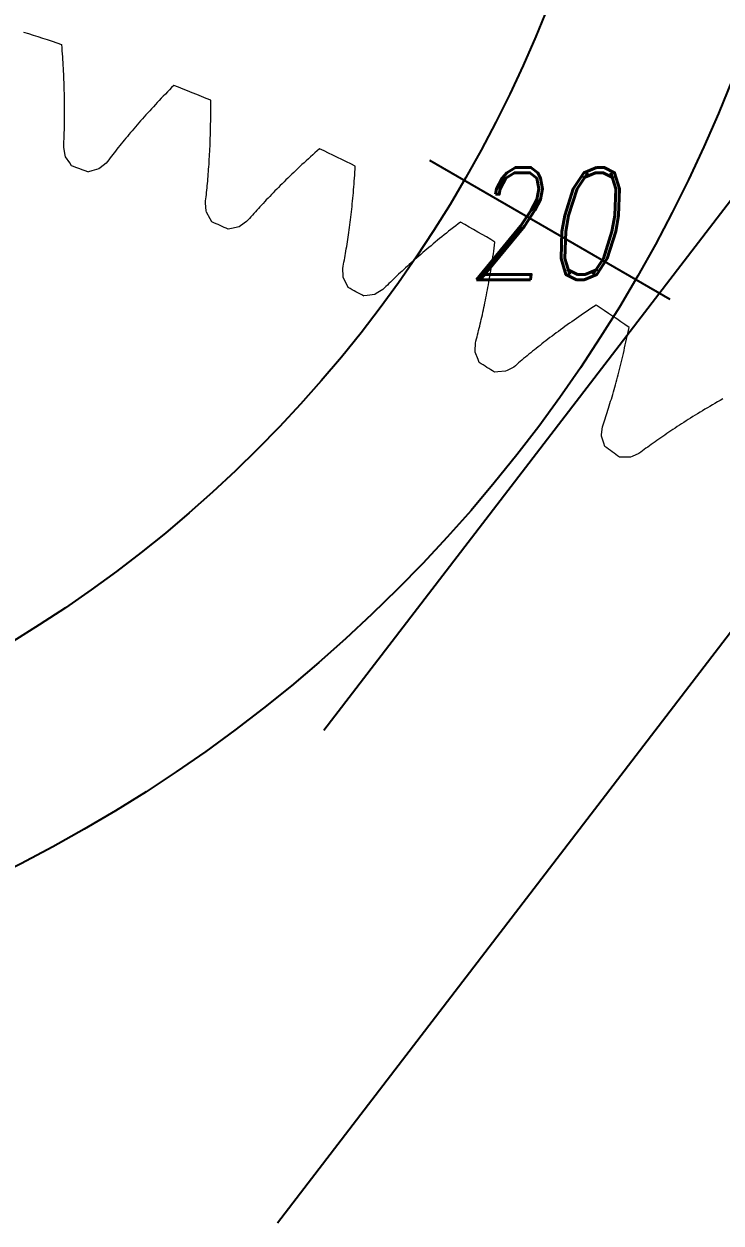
# Model space of a CAD drawing. Header units: millimetres. Extents: x 278858 to 279223, y 218711 to 219074.
# Drawn here: x 279015.1 to 279029.18, y 218835.64 to 218859.87 of the extents above; entities that cross this region are included whole.
import ezdxf

# ---------------------------------------------------------------- set-up
doc = ezdxf.new("R2010")
doc.units = ezdxf.units.MM
doc.header["$LTSCALE"] = 2
for name, color, linetype, lineweight in [('AM_4', 3, 'Continuous', 25), ('AM_8', 1, 'Continuous', 25), ('AM_9', 251, 'Continuous', 15), ('Visibile (ANSI)', 7, 'Continuous', 50)]:
    doc.layers.add(name, color=color, linetype=linetype, lineweight=lineweight)
doc.styles.add('ROMAND', font='romand')

msp = doc.modelspace()

# ---------------------------------------------------------------- linework, layer by layer
for radius in [30.237, 26.237]:
    msp.add_circle((279001.271, 218869.828), radius)
at = {"layer": 'AM_4'}
for p, q in [((279036.991, 218866.233), (279021.163, 218845.591)), ((279036.052, 218856.28), (279020.224, 218835.639))]:
    msp.add_line(p, q, dxfattribs=at)
at = {"layer": 'AM_8'}
msp.add_line((279023.293, 218857.114), (279028.149, 218854.311), dxfattribs=at)
at = {"layer": 'AM_9'}
for p, q in [((279015.872, 218859.39), (279015.867, 218859.451)), ((279015.877, 218859.329), (279015.872, 218859.39)), ((279015.881, 218859.268), (279015.877, 218859.329)), ((279015.886, 218859.208), (279015.881, 218859.268)), ((279015.89, 218859.149), (279015.886, 218859.208)), ((279015.893, 218859.089), (279015.89, 218859.149)), ((279015.897, 218859.031), (279015.893, 218859.089)), ((279015.9, 218858.973), (279015.897, 218859.031)), ((279015.903, 218858.915), (279015.9, 218858.973)), ((279015.906, 218858.858), (279015.903, 218858.915)), ((279015.908, 218858.801), (279015.906, 218858.858)), ((279015.911, 218858.745), (279015.908, 218858.801)), ((279015.913, 218858.689), (279015.911, 218858.745)), ((279015.915, 218858.634), (279015.913, 218858.689)), ((279015.917, 218858.579), (279015.915, 218858.634)), ((279015.918, 218858.525), (279015.917, 218858.579)), ((279015.92, 218858.471), (279015.918, 218858.525)), ((279015.921, 218858.418), (279015.92, 218858.471)), ((279017.96, 218858.453), (279017.918, 218858.41)), ((279018.001, 218858.497), (279017.96, 218858.453)), ((279018.044, 218858.54), (279018.001, 218858.497)), ((279018.086, 218858.584), (279018.044, 218858.54)), ((279018.13, 218858.628), (279018.086, 218858.584)), ((279015.922, 218858.365), (279015.921, 218858.418)), ((279015.923, 218858.313), (279015.922, 218858.365)), ((279015.923, 218858.261), (279015.923, 218858.313)), ((279015.924, 218858.21), (279015.923, 218858.261)), ((279015.924, 218858.159), (279015.924, 218858.21)), ((279017.719, 218858.198), (279017.681, 218858.156)), ((279017.758, 218858.24), (279017.719, 218858.198)), ((279017.797, 218858.282), (279017.758, 218858.24)), ((279017.837, 218858.325), (279017.797, 218858.282)), ((279017.877, 218858.367), (279017.837, 218858.325)), ((279017.918, 218858.41), (279017.877, 218858.367)), ((279018.875, 218858.265), (279018.875, 218858.327)), ((279018.876, 218858.204), (279018.875, 218858.265)), ((279018.876, 218858.143), (279018.876, 218858.204)), ((279015.923, 218857.961), (279015.924, 218858.01)), ((279015.923, 218857.913), (279015.923, 218857.961)), ((279015.924, 218858.109), (279015.924, 218858.159)), ((279015.924, 218858.059), (279015.924, 218858.109)), ((279015.924, 218858.01), (279015.924, 218858.059)), ((279017.496, 218857.951), (279017.46, 218857.911)), ((279017.532, 218857.992), (279017.496, 218857.951)), ((279017.568, 218858.032), (279017.532, 218857.992)), ((279017.605, 218858.073), (279017.568, 218858.032)), ((279017.643, 218858.115), (279017.605, 218858.073)), ((279017.681, 218858.156), (279017.643, 218858.115)), ((279018.875, 218857.964), (279018.876, 218858.023)), ((279018.875, 218857.905), (279018.875, 218857.964)), ((279018.876, 218858.083), (279018.876, 218858.143)), ((279018.876, 218858.023), (279018.876, 218858.083)), ((279015.917, 218857.678), (279015.919, 218857.724)), ((279015.919, 218857.724), (279015.92, 218857.771)), ((279015.92, 218857.771), (279015.921, 218857.817)), ((279015.921, 218857.817), (279015.922, 218857.865)), ((279015.922, 218857.865), (279015.923, 218857.913)), ((279017.289, 218857.713), (279017.256, 218857.674)), ((279017.322, 218857.752), (279017.289, 218857.713)), ((279017.356, 218857.791), (279017.322, 218857.752)), ((279017.39, 218857.831), (279017.356, 218857.791)), ((279017.425, 218857.871), (279017.39, 218857.831)), ((279017.46, 218857.911), (279017.425, 218857.871)), ((279018.87, 218857.675), (279018.872, 218857.732)), ((279018.872, 218857.732), (279018.873, 218857.789)), ((279018.873, 218857.789), (279018.874, 218857.847)), ((279018.874, 218857.847), (279018.875, 218857.905)), ((279015.908, 218857.457), (279015.91, 218857.5)), ((279015.91, 218857.5), (279015.912, 218857.544)), ((279015.912, 218857.544), (279015.914, 218857.588)), ((279015.914, 218857.588), (279015.916, 218857.633)), ((279015.916, 218857.633), (279015.917, 218857.678)), ((279017.099, 218857.485), (279017.068, 218857.447)), ((279017.129, 218857.522), (279017.099, 218857.485)), ((279017.16, 218857.56), (279017.129, 218857.522)), ((279017.192, 218857.598), (279017.16, 218857.56)), ((279017.224, 218857.636), (279017.192, 218857.598)), ((279017.256, 218857.674), (279017.224, 218857.636)), ((279018.863, 218857.454), (279018.865, 218857.508)), ((279018.865, 218857.508), (279018.867, 218857.564)), ((279018.867, 218857.564), (279018.869, 218857.619)), ((279018.869, 218857.619), (279018.87, 218857.675)), ((279015.906, 218857.414), (279015.908, 218857.457)), ((279015.907, 218857.371), (279015.906, 218857.414)), ((279015.932, 218857.219), (279015.907, 218857.371)), ((279015.941, 218857.187), (279015.932, 218857.219)), ((279016.897, 218857.231), (279016.869, 218857.196)), ((279016.924, 218857.266), (279016.897, 218857.231)), ((279016.952, 218857.302), (279016.924, 218857.266)), ((279016.981, 218857.338), (279016.952, 218857.302)), ((279017.009, 218857.374), (279016.981, 218857.338)), ((279017.039, 218857.411), (279017.009, 218857.374)), ((279017.068, 218857.447), (279017.039, 218857.411)), ((279018.85, 218857.188), (279018.853, 218857.24)), ((279018.853, 218857.24), (279018.856, 218857.292)), ((279018.856, 218857.292), (279018.859, 218857.346)), ((279018.859, 218857.346), (279018.861, 218857.399)), ((279018.861, 218857.399), (279018.863, 218857.454)), ((279020.937, 218857.226), (279020.892, 218857.185)), ((279020.982, 218857.266), (279020.937, 218857.226)), ((279021.028, 218857.307), (279020.982, 218857.266)), ((279021.074, 218857.347), (279021.028, 218857.307)), ((279016.027, 218857.06), (279015.941, 218857.187)), ((279016.064, 218857.002), (279016.027, 218857.06)), ((279016.763, 218857.059), (279016.645, 218856.96)), ((279016.791, 218857.092), (279016.763, 218857.059)), ((279016.816, 218857.126), (279016.791, 218857.092)), ((279016.843, 218857.161), (279016.816, 218857.126)), ((279016.869, 218857.196), (279016.843, 218857.161)), ((279018.834, 218856.934), (279018.838, 218856.984)), ((279018.838, 218856.984), (279018.841, 218857.034)), ((279018.841, 218857.034), (279018.844, 218857.085)), ((279018.844, 218857.085), (279018.847, 218857.136)), ((279018.847, 218857.136), (279018.85, 218857.188)), ((279020.676, 218856.987), (279020.634, 218856.947)), ((279020.718, 218857.026), (279020.676, 218856.987)), ((279020.761, 218857.065), (279020.718, 218857.026)), ((279020.804, 218857.105), (279020.761, 218857.065)), ((279020.848, 218857.145), (279020.804, 218857.105)), ((279020.892, 218857.185), (279020.848, 218857.145)), ((279021.793, 218856.934), (279021.796, 218856.995)), ((279016.471, 218856.899), (279016.405, 218856.878)), ((279016.618, 218856.941), (279016.471, 218856.899)), ((279016.645, 218856.96), (279016.618, 218856.941)), ((279018.814, 218856.693), (279018.818, 218856.74)), ((279018.818, 218856.74), (279018.822, 218856.788)), ((279018.822, 218856.788), (279018.826, 218856.836)), ((279018.826, 218856.836), (279018.83, 218856.885)), ((279018.83, 218856.885), (279018.834, 218856.934)), ((279020.433, 218856.755), (279020.394, 218856.717)), ((279020.472, 218856.793), (279020.433, 218856.755)), ((279020.512, 218856.831), (279020.472, 218856.793)), ((279020.552, 218856.87), (279020.512, 218856.831)), ((279020.593, 218856.908), (279020.552, 218856.87)), ((279020.634, 218856.947), (279020.593, 218856.908)), ((279021.776, 218856.692), (279021.781, 218856.752)), ((279021.781, 218856.752), (279021.785, 218856.812)), ((279021.785, 218856.812), (279021.789, 218856.873)), ((279021.789, 218856.873), (279021.793, 218856.934)), ((279018.791, 218856.465), (279018.796, 218856.51)), ((279018.796, 218856.51), (279018.801, 218856.555)), ((279018.801, 218856.555), (279018.805, 218856.6)), ((279018.805, 218856.6), (279018.81, 218856.647)), ((279018.81, 218856.647), (279018.814, 218856.693)), ((279020.172, 218856.494), (279020.136, 218856.457)), ((279020.208, 218856.53), (279020.172, 218856.494)), ((279020.244, 218856.567), (279020.208, 218856.53)), ((279020.281, 218856.604), (279020.244, 218856.567)), ((279020.318, 218856.641), (279020.281, 218856.604)), ((279020.356, 218856.679), (279020.318, 218856.641)), ((279020.394, 218856.717), (279020.356, 218856.679)), ((279021.757, 218856.459), (279021.762, 218856.517)), ((279021.762, 218856.517), (279021.767, 218856.575)), ((279021.767, 218856.575), (279021.772, 218856.633)), ((279021.772, 218856.633), (279021.776, 218856.692)), ((279018.769, 218856.249), (279018.772, 218856.292)), ((279018.784, 218856.096), (279018.769, 218856.249)), ((279018.772, 218856.292), (279018.777, 218856.334)), ((279018.777, 218856.334), (279018.782, 218856.377)), ((279018.782, 218856.377), (279018.787, 218856.421)), ((279018.787, 218856.421), (279018.791, 218856.465)), ((279019.966, 218856.279), (279019.933, 218856.244)), ((279019.999, 218856.314), (279019.966, 218856.279)), ((279020.033, 218856.35), (279019.999, 218856.314)), ((279020.067, 218856.385), (279020.033, 218856.35)), ((279020.101, 218856.421), (279020.067, 218856.385)), ((279020.136, 218856.457), (279020.101, 218856.421)), ((279021.736, 218856.234), (279021.741, 218856.29)), ((279021.741, 218856.29), (279021.747, 218856.346)), ((279021.747, 218856.346), (279021.752, 218856.402)), ((279021.752, 218856.402), (279021.757, 218856.459)), ((279018.79, 218856.063), (279018.784, 218856.096)), ((279018.867, 218855.93), (279018.79, 218856.063)), ((279019.717, 218856.007), (279019.688, 218855.974)), ((279019.747, 218856.04), (279019.717, 218856.007)), ((279019.777, 218856.073), (279019.747, 218856.04)), ((279019.807, 218856.107), (279019.777, 218856.073)), ((279019.838, 218856.141), (279019.807, 218856.107)), ((279019.869, 218856.175), (279019.838, 218856.141)), ((279019.901, 218856.209), (279019.869, 218856.175)), ((279019.933, 218856.244), (279019.901, 218856.209)), ((279021.706, 218855.965), (279021.712, 218856.018)), ((279021.712, 218856.018), (279021.718, 218856.071)), ((279021.718, 218856.071), (279021.724, 218856.125)), ((279021.724, 218856.125), (279021.73, 218856.179)), ((279021.73, 218856.179), (279021.736, 218856.234)), ((279018.9, 218855.869), (279018.867, 218855.93)), ((279019.449, 218855.77), (279019.298, 218855.738)), ((279019.477, 218855.787), (279019.449, 218855.77)), ((279019.601, 218855.878), (279019.477, 218855.787)), ((279019.631, 218855.909), (279019.601, 218855.878)), ((279019.659, 218855.941), (279019.631, 218855.909)), ((279019.688, 218855.974), (279019.659, 218855.941)), ((279021.679, 218855.758), (279021.686, 218855.809)), ((279021.686, 218855.809), (279021.693, 218855.861)), ((279021.693, 218855.861), (279021.699, 218855.912)), ((279021.699, 218855.912), (279021.706, 218855.965)), ((279023.825, 218855.79), (279023.777, 218855.753)), ((279023.873, 218855.827), (279023.825, 218855.79)), ((279023.922, 218855.865), (279023.873, 218855.827)), ((279019.298, 218855.738), (279019.231, 218855.722)), ((279021.644, 218855.512), (279021.651, 218855.56)), ((279021.651, 218855.56), (279021.659, 218855.609)), ((279021.659, 218855.609), (279021.666, 218855.658)), ((279021.666, 218855.658), (279021.673, 218855.708)), ((279021.673, 218855.708), (279021.679, 218855.758)), ((279023.5, 218855.533), (279023.456, 218855.497)), ((279023.545, 218855.569), (279023.5, 218855.533)), ((279023.59, 218855.605), (279023.545, 218855.569)), ((279023.636, 218855.642), (279023.59, 218855.605)), ((279023.682, 218855.679), (279023.636, 218855.642)), ((279023.729, 218855.716), (279023.682, 218855.679)), ((279023.777, 218855.753), (279023.729, 218855.716)), ((279021.607, 218855.278), (279021.614, 218855.324)), ((279021.614, 218855.324), (279021.622, 218855.37)), ((279021.622, 218855.37), (279021.63, 218855.417)), ((279021.63, 218855.417), (279021.637, 218855.464)), ((279021.637, 218855.464), (279021.644, 218855.512)), ((279023.2, 218855.283), (279023.159, 218855.248)), ((279023.241, 218855.318), (279023.2, 218855.283)), ((279023.283, 218855.354), (279023.241, 218855.318)), ((279023.326, 218855.389), (279023.283, 218855.354)), ((279023.368, 218855.425), (279023.326, 218855.389)), ((279023.412, 218855.461), (279023.368, 218855.425)), ((279023.456, 218855.497), (279023.412, 218855.461)), ((279024.585, 218855.222), (279024.594, 218855.281)), ((279024.594, 218855.281), (279024.602, 218855.341)), ((279024.602, 218855.341), (279024.61, 218855.402)), ((279024.61, 218855.402), (279024.618, 218855.463)), ((279021.56, 218855.015), (279021.568, 218855.057)), ((279021.568, 218855.057), (279021.576, 218855.1)), ((279021.576, 218855.1), (279021.583, 218855.144)), ((279021.583, 218855.144), (279021.591, 218855.188)), ((279021.591, 218855.188), (279021.599, 218855.233)), ((279021.599, 218855.233), (279021.607, 218855.278)), ((279022.924, 218855.042), (279022.887, 218855.009)), ((279022.962, 218855.076), (279022.924, 218855.042)), ((279023.001, 218855.11), (279022.962, 218855.076)), ((279023.04, 218855.144), (279023.001, 218855.11)), ((279023.079, 218855.179), (279023.04, 218855.144)), ((279023.119, 218855.213), (279023.079, 218855.179)), ((279023.159, 218855.248), (279023.119, 218855.213)), ((279024.551, 218854.988), (279024.559, 218855.046)), ((279024.559, 218855.046), (279024.568, 218855.104)), ((279024.568, 218855.104), (279024.577, 218855.162)), ((279024.577, 218855.162), (279024.585, 218855.222)), ((279021.546, 218854.93), (279021.551, 218854.972)), ((279021.55, 218854.776), (279021.546, 218854.93)), ((279021.551, 218854.972), (279021.56, 218855.015)), ((279022.672, 218854.811), (279022.638, 218854.779)), ((279022.707, 218854.844), (279022.672, 218854.811)), ((279022.742, 218854.876), (279022.707, 218854.844)), ((279022.778, 218854.909), (279022.742, 218854.876)), ((279022.813, 218854.942), (279022.778, 218854.909)), ((279022.85, 218854.975), (279022.813, 218854.942)), ((279022.887, 218855.009), (279022.85, 218854.975)), ((279024.514, 218854.763), (279024.523, 218854.819)), ((279024.523, 218854.819), (279024.532, 218854.875)), ((279024.532, 218854.875), (279024.542, 218854.931)), ((279024.542, 218854.931), (279024.551, 218854.988)), ((279021.554, 218854.743), (279021.55, 218854.776)), ((279021.622, 218854.605), (279021.554, 218854.743)), ((279021.65, 218854.542), (279021.622, 218854.605)), ((279022.413, 218854.561), (279022.382, 218854.531)), ((279022.444, 218854.591), (279022.413, 218854.561)), ((279022.475, 218854.622), (279022.444, 218854.591)), ((279022.507, 218854.653), (279022.475, 218854.622)), ((279022.539, 218854.684), (279022.507, 218854.653)), ((279022.572, 218854.716), (279022.539, 218854.684)), ((279022.605, 218854.747), (279022.572, 218854.716)), ((279022.638, 218854.779), (279022.605, 218854.747)), ((279024.475, 218854.547), (279024.485, 218854.6)), ((279024.485, 218854.6), (279024.495, 218854.654)), ((279024.495, 218854.654), (279024.504, 218854.708)), ((279024.504, 218854.708), (279024.514, 218854.763)), ((279022.038, 218854.384), (279021.97, 218854.372)), ((279022.191, 218854.405), (279022.038, 218854.384)), ((279022.22, 218854.42), (279022.191, 218854.405)), ((279022.35, 218854.502), (279022.22, 218854.42)), ((279022.382, 218854.531), (279022.35, 218854.502)), ((279024.425, 218854.288), (279024.435, 218854.338)), ((279024.435, 218854.338), (279024.446, 218854.39)), ((279024.446, 218854.39), (279024.456, 218854.442)), ((279024.456, 218854.442), (279024.466, 218854.494)), ((279024.466, 218854.494), (279024.475, 218854.547)), ((279024.373, 218854.042), (279024.384, 218854.09)), ((279024.384, 218854.09), (279024.394, 218854.138)), ((279024.394, 218854.138), (279024.405, 218854.188)), ((279024.405, 218854.188), (279024.415, 218854.237)), ((279024.415, 218854.237), (279024.425, 218854.288)), ((279026.507, 218854.086), (279026.457, 218854.052)), ((279026.557, 218854.119), (279026.507, 218854.086)), ((279026.608, 218854.153), (279026.557, 218854.119)), ((279026.66, 218854.187), (279026.608, 218854.153)), ((279024.32, 218853.808), (279024.331, 218853.854)), ((279024.331, 218853.854), (279024.341, 218853.9)), ((279024.341, 218853.9), (279024.352, 218853.947)), ((279024.352, 218853.947), (279024.363, 218853.994)), ((279024.363, 218853.994), (279024.373, 218854.042)), ((279026.169, 218853.852), (279026.122, 218853.82)), ((279026.215, 218853.885), (279026.169, 218853.852)), ((279026.263, 218853.918), (279026.215, 218853.885)), ((279026.311, 218853.952), (279026.263, 218853.918)), ((279026.359, 218853.985), (279026.311, 218853.952)), ((279026.408, 218854.018), (279026.359, 218853.985)), ((279026.457, 218854.052), (279026.408, 218854.018)), ((279024.255, 218853.546), (279024.266, 218853.588)), ((279024.266, 218853.588), (279024.277, 218853.631)), ((279024.277, 218853.631), (279024.287, 218853.675)), ((279024.287, 218853.675), (279024.298, 218853.719)), ((279024.298, 218853.719), (279024.309, 218853.763)), ((279024.309, 218853.763), (279024.32, 218853.808)), ((279025.813, 218853.593), (279025.771, 218853.562)), ((279025.856, 218853.625), (279025.813, 218853.593)), ((279025.899, 218853.657), (279025.856, 218853.625)), ((279025.942, 218853.69), (279025.899, 218853.657)), ((279025.987, 218853.722), (279025.942, 218853.69)), ((279026.031, 218853.754), (279025.987, 218853.722)), ((279026.077, 218853.787), (279026.031, 218853.754)), ((279026.122, 218853.82), (279026.077, 218853.787)), ((279027.289, 218853.558), (279027.301, 218853.618)), ((279027.301, 218853.618), (279027.314, 218853.678)), ((279027.314, 218853.678), (279027.326, 218853.738)), ((279024.218, 218853.267), (279024.224, 218853.42)), ((279024.224, 218853.42), (279024.233, 218853.462)), ((279024.233, 218853.462), (279024.244, 218853.504)), ((279024.244, 218853.504), (279024.255, 218853.546)), ((279025.489, 218853.344), (279025.451, 218853.314)), ((279025.528, 218853.375), (279025.489, 218853.344)), ((279025.567, 218853.405), (279025.528, 218853.375)), ((279025.607, 218853.436), (279025.567, 218853.405)), ((279025.647, 218853.467), (279025.607, 218853.436)), ((279025.688, 218853.499), (279025.647, 218853.467)), ((279025.729, 218853.53), (279025.688, 218853.499)), ((279025.771, 218853.562), (279025.729, 218853.53)), ((279027.238, 218853.326), (279027.251, 218853.383)), ((279027.251, 218853.383), (279027.264, 218853.441)), ((279027.264, 218853.441), (279027.277, 218853.499)), ((279027.277, 218853.499), (279027.289, 218853.558)), ((279024.219, 218853.234), (279024.218, 218853.267)), ((279024.277, 218853.091), (279024.219, 218853.234)), ((279025.197, 218853.106), (279025.163, 218853.077)), ((279025.232, 218853.135), (279025.197, 218853.106)), ((279025.268, 218853.165), (279025.232, 218853.135)), ((279025.303, 218853.194), (279025.268, 218853.165)), ((279025.34, 218853.224), (279025.303, 218853.194)), ((279025.376, 218853.254), (279025.34, 218853.224)), ((279025.414, 218853.284), (279025.376, 218853.254)), ((279025.451, 218853.314), (279025.414, 218853.284)), ((279027.173, 218853.047), (279027.186, 218853.102)), ((279027.186, 218853.102), (279027.2, 218853.157)), ((279027.2, 218853.157), (279027.213, 218853.213)), ((279027.213, 218853.213), (279027.226, 218853.269)), ((279027.226, 218853.269), (279027.238, 218853.326)), ((279024.301, 218853.026), (279024.277, 218853.091)), ((279024.861, 218852.864), (279024.831, 218852.852)), ((279024.996, 218852.937), (279024.861, 218852.864)), ((279025.031, 218852.964), (279024.996, 218852.937)), ((279025.063, 218852.992), (279025.031, 218852.964)), ((279025.096, 218853.02), (279025.063, 218852.992)), ((279025.129, 218853.049), (279025.096, 218853.02)), ((279025.163, 218853.077), (279025.129, 218853.049)), ((279027.12, 218852.834), (279027.133, 218852.886)), ((279027.133, 218852.886), (279027.147, 218852.939)), ((279027.147, 218852.939), (279027.16, 218852.993)), ((279027.16, 218852.993), (279027.173, 218853.047)), ((279024.677, 218852.841), (279024.608, 218852.834)), ((279024.831, 218852.852), (279024.677, 218852.841)), ((279027.052, 218852.579), (279027.065, 218852.629)), ((279027.065, 218852.629), (279027.079, 218852.679)), ((279027.079, 218852.679), (279027.093, 218852.73)), ((279027.093, 218852.73), (279027.106, 218852.782)), ((279027.106, 218852.782), (279027.12, 218852.834)), ((279026.983, 218852.337), (279026.997, 218852.384)), ((279026.997, 218852.384), (279027.01, 218852.432)), ((279027.01, 218852.432), (279027.024, 218852.481)), ((279027.024, 218852.481), (279027.038, 218852.529)), ((279027.038, 218852.529), (279027.052, 218852.579)), ((279026.913, 218852.108), (279026.927, 218852.153)), ((279026.927, 218852.153), (279026.941, 218852.198)), ((279026.941, 218852.198), (279026.955, 218852.244)), ((279026.955, 218852.244), (279026.969, 218852.29)), ((279026.969, 218852.29), (279026.983, 218852.337)), ((279028.959, 218852.142), (279028.909, 218852.112)), ((279029.01, 218852.172), (279028.959, 218852.142)), ((279029.062, 218852.202), (279029.01, 218852.172)), ((279029.114, 218852.232), (279029.062, 218852.202)), ((279029.167, 218852.262), (279029.114, 218852.232)), ((279029.22, 218852.293), (279029.167, 218852.262)), ((279026.83, 218851.851), (279026.844, 218851.892)), ((279026.844, 218851.892), (279026.857, 218851.934)), ((279026.857, 218851.934), (279026.871, 218851.977)), ((279026.871, 218851.977), (279026.885, 218852.02)), ((279026.885, 218852.02), (279026.899, 218852.064)), ((279026.899, 218852.064), (279026.913, 218852.108)), ((279028.57, 218851.905), (279028.523, 218851.876)), ((279028.617, 218851.935), (279028.57, 218851.905)), ((279028.664, 218851.964), (279028.617, 218851.935)), ((279028.712, 218851.993), (279028.664, 218851.964)), ((279028.76, 218852.023), (279028.712, 218851.993)), ((279028.809, 218852.053), (279028.76, 218852.023)), ((279028.859, 218852.082), (279028.809, 218852.053)), ((279028.909, 218852.112), (279028.859, 218852.082)), ((279026.773, 218851.575), (279026.79, 218851.727)), ((279026.79, 218851.727), (279026.802, 218851.769)), ((279026.802, 218851.769), (279026.816, 218851.81)), ((279026.816, 218851.81), (279026.83, 218851.851)), ((279028.171, 218851.647), (279028.129, 218851.619)), ((279028.213, 218851.675), (279028.171, 218851.647)), ((279028.256, 218851.704), (279028.213, 218851.675)), ((279028.299, 218851.732), (279028.256, 218851.704)), ((279028.343, 218851.761), (279028.299, 218851.732)), ((279028.387, 218851.789), (279028.343, 218851.761)), ((279028.432, 218851.818), (279028.387, 218851.789)), ((279028.478, 218851.847), (279028.432, 218851.818)), ((279028.523, 218851.876), (279028.478, 218851.847)), ((279026.773, 218851.542), (279026.773, 218851.575)), ((279026.82, 218851.395), (279026.773, 218851.542)), ((279027.851, 218851.427), (279027.814, 218851.4)), ((279027.89, 218851.454), (279027.851, 218851.427)), ((279027.928, 218851.481), (279027.89, 218851.454)), ((279027.967, 218851.508), (279027.928, 218851.481)), ((279028.007, 218851.536), (279027.967, 218851.508)), ((279028.047, 218851.563), (279028.007, 218851.536)), ((279028.088, 218851.591), (279028.047, 218851.563)), ((279028.129, 218851.619), (279028.088, 218851.591)), ((279026.84, 218851.329), (279026.82, 218851.395)), ((279027.527, 218851.192), (279027.387, 218851.129)), ((279027.563, 218851.216), (279027.527, 218851.192)), ((279027.597, 218851.242), (279027.563, 218851.216)), ((279027.632, 218851.268), (279027.597, 218851.242)), ((279027.668, 218851.294), (279027.632, 218851.268)), ((279027.703, 218851.32), (279027.668, 218851.294)), ((279027.74, 218851.346), (279027.703, 218851.32)), ((279027.776, 218851.373), (279027.74, 218851.346)), ((279027.814, 218851.4), (279027.776, 218851.373)), ((279027.202, 218851.118), (279027.133, 218851.116)), ((279027.356, 218851.118), (279027.202, 218851.118)), ((279027.387, 218851.129), (279027.356, 218851.118))]:
    msp.add_line(p, q, dxfattribs=at)
for radius, start, end in [(46, 71.4996, 72.5004), (46, 67.4996, 68.5004), (46, 63.4996, 64.5004), (43.75, 69.7628, 70.2372), (43.75, 65.7628, 66.2372), (46, 59.4996, 60.5004), (43.75, 61.7628, 62.2372), (46, 55.4996, 56.5004), (43.75, 57.7628, 58.2372), (43.75, 53.7628, 54.2372)]:
    msp.add_arc((279001.271, 218815.828), radius, start, end, dxfattribs=at)

# ---------------------------------------------------------------- texts
at = {"layer": 'Visibile (ANSI)', "style": 'ROMAND', "oblique": 10, "width": 0.8}
msp.add_text('20', height=2.268, dxfattribs=at).set_placement((279024.011, 218854.701))

doc.saveas('drawing.dxf')
